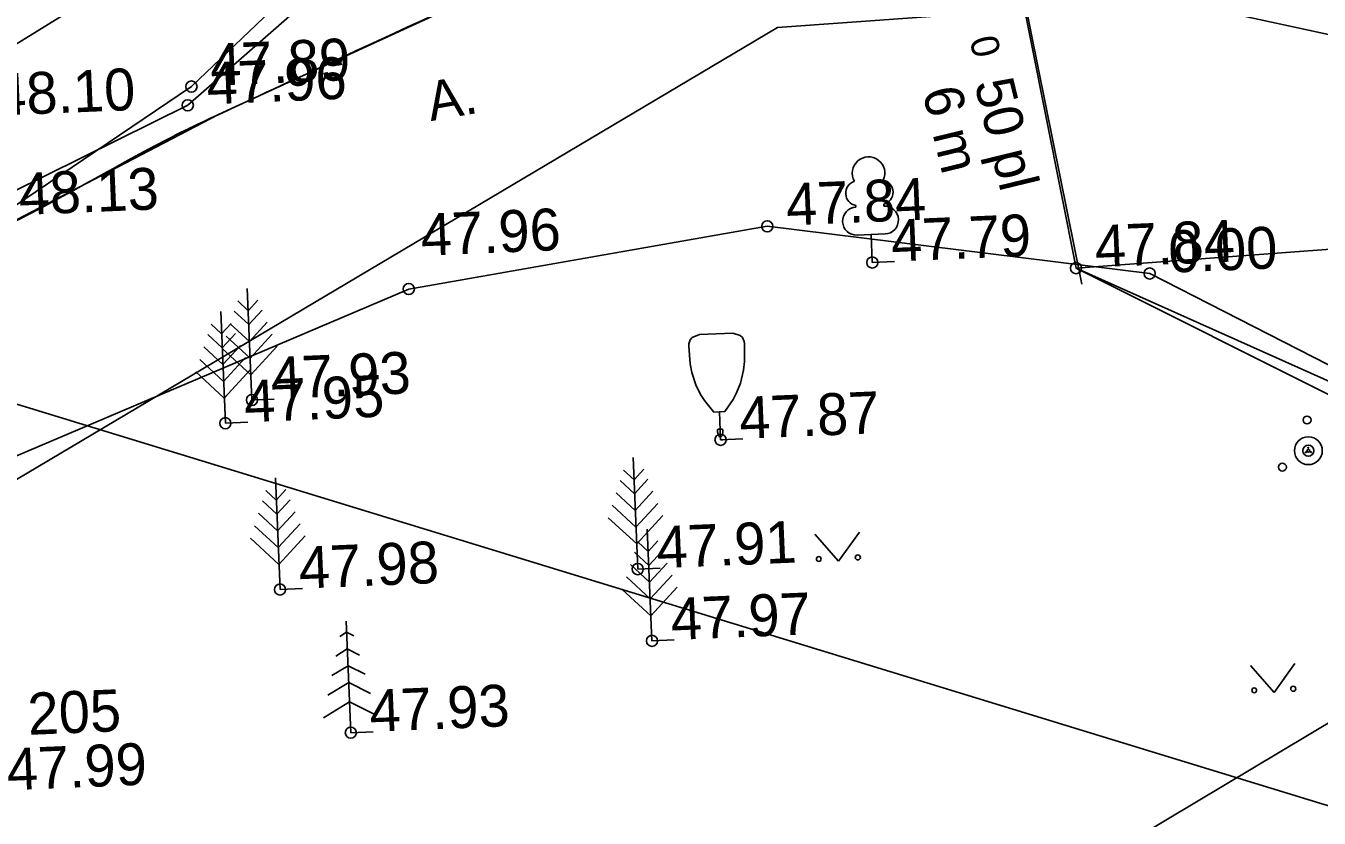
# Model space of a CAD drawing. Extents: x 641999 to 642085, y 6456465 to 6456594.
# Drawn here: x 642018.16 to 642041.43, y 6456564.63 to 6456578.88 of the extents above; entities that cross this region are included whole.
import ezdxf

# ---------------------------------------------------------------- set-up
doc = ezdxf.new("R2010")
doc.units = 0
for name, color, linetype in [('KQLVIKUD', 7, 'Continuous'), ('Level 10', 7, 'Continuous'), ('Level 11', 7, 'Continuous'), ('Level 12', 7, 'Continuous'), ('Level 15', 7, 'Continuous'), ('Level 19', 7, 'Continuous'), ('Level 21', 7, 'Continuous'), ('Level 22', 7, 'Continuous'), ('Level 23', 7, 'Continuous'), ('Level 29', 7, 'Continuous'), ('Level 30', 7, 'Continuous'), ('Level 31', 7, 'Continuous'), ('Level 4', 7, 'Continuous'), ('Level 40', 7, 'Continuous'), ('Level 42', 7, 'Continuous'), ('Level 49', 7, 'Continuous'), ('Level 5', 7, 'Continuous'), ('Level 50', 7, 'Continuous'), ('Level 53', 7, 'Continuous'), ('Level 54', 7, 'Continuous'), ('Level 6', 7, 'Continuous'), ('Level 63', 7, 'Continuous'), ('Level 7', 7, 'Continuous'), ('Level 9', 7, 'Continuous'), ('PUUDPQQSAD', 7, 'Continuous')]:
    doc.layers.add(name, color=color, linetype=linetype)

# ---------------------------------------------------------------- blocks, each defined once
blk = doc.blocks.new('PUNKT9')
at = {"layer": 'Level 12'}
blk.add_circle((0, 0), 100, dxfattribs=at)
blk = doc.blocks.new('VPQQ12')
at = {"layer": 'PUUDPQQSAD'}
for centre, radius in [((0, 0), 25), ((0, 55), 7.07), ((-48, -27), 7.07), ((48, -27), 7.07)]:
    blk.add_circle(centre, radius, dxfattribs=at)
blk = doc.blocks.new('VLAIP4')
at = {"layer": 'Level 7'}
for p, q in [((-250, 1032), (-250, 1000)), ((250, 1032), (250, 1000)), ((250, 500), (-250, 500)), ((0, 0), (0, 500)), ((400, 0), (0, 0))]:
    blk.add_line(p, q, dxfattribs=at)
for centre, radius, start, end in [((0, 1600), 292, 332.5799, 207.4201), ((-200, 1250), 224, 105.2441, 257.079), ((200, 1250), 224, 282.921, 74.7559), ((-250, 750), 250, 90, 270), ((250, 750), 250, 270, 90)]:
    blk.add_arc(centre, radius, start, end, dxfattribs=at)
blk = doc.blocks.new('VKITP8')
at = {"layer": 'PUUDPQQSAD'}
for p, q in [((-30, 190), (30, 190)), ((-10, 50), (10, 50)), ((0, 0), (0, 50)), ((0, 0), (40, 0))]:
    blk.add_line(p, q, dxfattribs=at)
for points in [[(-10, 50), (-25.84, 71.296), (-32.292, 82.471), (-40, 100), (-46.128, 122.53), (-48.495, 138.13), (-50, 170), (-49.794, 174.158), (-46.834, 181.302), (-42.803, 185.01), (-30, 190)], [(10, 50), (25.84, 71.296), (32.292, 82.471), (40, 100), (46.128, 122.53), (48.495, 138.13), (50, 170), (49.794, 174.158), (46.834, 181.302), (42.803, 185.01), (30, 190)]]:
    blk.add_lwpolyline(points, dxfattribs=at)
blk = doc.blocks.new('VMAND6')
at = {"layer": 'Level 7'}
for p, q in [((0, 0), (0, 2000)), ((0, 1600), (-181.08, 1781.08)), ((0, 1600), (181.08, 1781.08)), ((0, 1350), (-248.65, 1598.65)), ((0, 1350), (248.65, 1598.65)), ((0, 750), (-410.81, 1160.81)), ((0, 1050), (-329.73, 1379.73)), ((0, 1050), (329.73, 1379.73)), ((0, 750), (410.81, 1160.81)), ((0, 450), (-491.89, 941.89)), ((0, 450), (491.89, 941.89)), ((400, 0), (0, 0))]:
    blk.add_line(p, q, dxfattribs=at)
blk = doc.blocks.new('VKUUS6')
at = {"layer": 'Level 7'}
for p, q in [((0, 0), (0, 2000)), ((0, 1800), (-125.94, 1730.03)), ((0, 1800), (125.94, 1730.03)), ((0, 1500), (-211.95, 1382.25)), ((0, 1500), (211.95, 1382.25)), ((0, 1200), (-297.95, 1034.47)), ((0, 1200), (297.95, 1034.47)), ((0, 900), (-383.96, 686.69)), ((0, 900), (383.96, 686.69)), ((0, 550), (-475.29, 285.95)), ((0, 550), (475.29, 285.95)), ((400, 0), (0, 0))]:
    blk.add_line(p, q, dxfattribs=at)
blk = doc.blocks.new('VMUR11')
at = {"layer": 'Level 15'}
for p, q in [((-403, 505), (0, 0)), ((0, 0), (397, 505))]:
    blk.add_line(p, q, dxfattribs=at)
for centre, radius in [((-353, 55), 42.8), ((347, 55), 45.2)]:
    blk.add_circle(centre, radius, dxfattribs=at)
blk = doc.blocks.new('PUNK11')
at = {"layer": 'KQLVIKUD'}
blk.add_circle((0, 0), 100, dxfattribs=at)
blk = doc.blocks.new('VPQQ14')
at = {"layer": 'Level 21'}
for centre, radius in [((0, 550), 70.7), ((0, 0), 250), ((-476, -275), 70.7), ((476, -275), 70.7)]:
    blk.add_circle(centre, radius, dxfattribs=at)
blk = doc.blocks.new('VLAI10')
at = {"layer": 'Level 21'}
for p, q in [((-250, 1032), (-250, 1000)), ((250, 1032), (250, 1000)), ((250, 500), (-250, 500)), ((0, 0), (0, 500)), ((400, 0), (0, 0))]:
    blk.add_line(p, q, dxfattribs=at)
for centre, radius, start, end in [((0, 1600), 292, 332.5799, 207.4201), ((-200, 1250), 224, 105.2441, 257.079), ((200, 1250), 224, 282.921, 74.7559), ((-250, 750), 250, 90, 270), ((250, 750), 250, 270, 90)]:
    blk.add_arc(centre, radius, start, end, dxfattribs=at)
blk = doc.blocks.new('VKIT11')
at = {"layer": 'Level 21'}
for p, q in [((-300, 1900), (300, 1900)), ((-100, 500), (100, 500)), ((0, 0), (0, 500)), ((0, 0), (400, 0))]:
    blk.add_line(p, q, dxfattribs=at)
for points in [[(-100, 500), (-258.4, 712.96), (-322.92, 824.71), (-400, 1000), (-461.28, 1225.3), (-484.95, 1381.3), (-500, 1700), (-497.94, 1741.58), (-468.34, 1813.02), (-428.03, 1850.1), (-300, 1900)], [(100, 500), (258.4, 712.96), (322.92, 824.71), (400, 1000), (461.28, 1225.3), (484.95, 1381.3), (500, 1700), (497.94, 1741.58), (468.34, 1813.02), (428.03, 1850.1), (300, 1900)]]:
    blk.add_lwpolyline(points, dxfattribs=at)
blk = doc.blocks.new('VMAND9')
at = {"layer": 'Level 21'}
for p, q in [((0, 0), (0, 2000)), ((0, 1600), (-181.08, 1781.08)), ((0, 1600), (181.08, 1781.08)), ((0, 1350), (-248.65, 1598.65)), ((0, 1350), (248.65, 1598.65)), ((0, 750), (-410.81, 1160.81)), ((0, 1050), (-329.73, 1379.73)), ((0, 1050), (329.73, 1379.73)), ((0, 750), (410.81, 1160.81)), ((0, 450), (-491.89, 941.89)), ((0, 450), (491.89, 941.89)), ((400, 0), (0, 0))]:
    blk.add_line(p, q, dxfattribs=at)
blk = doc.blocks.new('VKUUS9')
at = {"layer": 'Level 21'}
for p, q in [((0, 0), (0, 2000)), ((0, 1800), (-125.94, 1730.03)), ((0, 1800), (125.94, 1730.03)), ((0, 1500), (-211.94, 1382.25)), ((0, 1500), (211.95, 1382.25)), ((0, 1200), (-297.95, 1034.47)), ((0, 1200), (297.95, 1034.47)), ((0, 900), (-383.96, 686.69)), ((0, 900), (383.96, 686.69)), ((0, 550), (-475.29, 285.95)), ((0, 550), (475.29, 285.95)), ((400, 0), (0, 0))]:
    blk.add_line(p, q, dxfattribs=at)
blk = doc.blocks.new('VMUR15')
at = {"layer": 'Level 31'}
for p, q in [((-403, 505), (0, 0)), ((0, 0), (397, 505))]:
    blk.add_line(p, q, dxfattribs=at)
for centre, radius in [((-353, 55), 42.8), ((347, 55), 45.2)]:
    blk.add_circle(centre, radius, dxfattribs=at)

msp = doc.modelspace()

# ---------------------------------------------------------------- linework, layer by layer
at = {"layer": 'Level 10'}
msp.add_line((642036.022, 6456579.875), (642037.166, 6456574.237), dxfattribs=at)
for points in [[(642012.7, 6456572.93), (642017.692, 6456575.463), (642021.139, 6456577.788), (642025.173, 6456581.639), (642030.29, 6456587.008)], [(642030.29, 6456587.008), (642033.493, 6456583.838), (642035.982, 6456579.949), (642037.06, 6456574.522), (642041.968, 6456572.328), (642045.692, 6456569.158), (642050.383, 6456567.564)], [(642034.946, 6456583.408), (642021.628, 6456577.286), (642017.006, 6456574.882), (642015.954, 6456574.457), (642015.356, 6456574.328), (642014.751, 6456574.337), (642014.225, 6456574.54), (642012.541, 6456575.763), (642012.348, 6456575.859), (642011.917, 6456575.841), (642010.687, 6456575.53), (642006.848, 6456574.213), (642003.042, 6456572.79), (642001.811, 6456572.188), (642001.243, 6456571.822), (642000.216, 6456570.81), (642000.131, 6456570.726)]]:
    msp.add_lwpolyline(points, dxfattribs=at)
at = {"layer": 'Level 11'}
msp.add_lwpolyline([(642018.438, 6456552.462), (642032.039, 6456560.632), (642043.314, 6456567.365)], dxfattribs=at)
at = {"layer": 'Level 12'}
for p, q in [((642021.073, 6456577.452), (642021.073, 6456577.452)), ((642021.073, 6456577.452), (642021.073, 6456577.452)), ((642021.073, 6456577.452), (642021.073, 6456577.452)), ((642031.502, 6456575.275), (642031.502, 6456575.275)), ((642031.502, 6456575.275), (642031.502, 6456575.275)), ((642031.502, 6456575.275), (642031.502, 6456575.275)), ((642038.385, 6456574.426), (642038.385, 6456574.426)), ((642038.385, 6456574.426), (642038.385, 6456574.426)), ((642038.385, 6456574.426), (642038.385, 6456574.426)), ((642025.05, 6456574.147), (642025.05, 6456574.147)), ((642025.05, 6456574.147), (642025.05, 6456574.147)), ((642025.05, 6456574.147), (642025.05, 6456574.147))]:
    msp.add_line(p, q, dxfattribs=at)
for points in [[(642011.826, 6456575.725), (642012.595, 6456573.843), (642013.458, 6456573.691), (642021.073, 6456577.452), (642024.645, 6456580.583), (642030.583, 6456586.448)], [(642043.737, 6456571.692), (642038.385, 6456574.426), (642031.502, 6456575.275), (642025.05, 6456574.147), (642013.695, 6456569.321), (642018.431, 6456552.457), (642019.12, 6456550.533), (642024.436, 6456531.014), (642029.078, 6456514.089), (642032.386, 6456502.028), (642035.672, 6456491.16)]]:
    msp.add_lwpolyline(points, dxfattribs=at)
at = {"layer": 'Level 21'}
for p, q in [((642033.392, 6456574.624), (642033.392, 6456574.624)), ((642033.392, 6456574.624), (642033.392, 6456574.624)), ((642033.392, 6456574.624), (642033.392, 6456574.624)), ((642022.227, 6456572.151), (642022.227, 6456572.151)), ((642022.227, 6456572.151), (642022.227, 6456572.151)), ((642022.227, 6456572.151), (642022.227, 6456572.151)), ((642021.749, 6456571.733), (642021.749, 6456571.733)), ((642021.749, 6456571.733), (642021.749, 6456571.733)), ((642021.749, 6456571.733), (642021.749, 6456571.733)), ((642030.661, 6456571.435), (642030.661, 6456571.435)), ((642030.661, 6456571.435), (642030.661, 6456571.435)), ((642030.661, 6456571.435), (642030.661, 6456571.435)), ((642041.241, 6456571.239), (642041.241, 6456571.239)), ((642041.241, 6456571.239), (642041.241, 6456571.239)), ((642041.241, 6456571.239), (642041.241, 6456571.239)), ((642029.171, 6456569.109), (642029.171, 6456569.109)), ((642029.171, 6456569.109), (642029.171, 6456569.109)), ((642029.171, 6456569.109), (642029.171, 6456569.109)), ((642022.733, 6456568.742), (642022.733, 6456568.742)), ((642022.733, 6456568.742), (642022.733, 6456568.742)), ((642022.733, 6456568.742), (642022.733, 6456568.742)), ((642029.427, 6456567.819), (642029.427, 6456567.819)), ((642029.427, 6456567.819), (642029.427, 6456567.819)), ((642029.427, 6456567.819), (642029.427, 6456567.819)), ((642024.007, 6456566.167), (642024.007, 6456566.167)), ((642024.007, 6456566.167), (642024.007, 6456566.167)), ((642024.007, 6456566.167), (642024.007, 6456566.167))]:
    msp.add_line(p, q, dxfattribs=at)
at = {"layer": 'Level 22'}
msp.add_lwpolyline([(642018.438, 6456552.462), (642032.039, 6456560.632), (642043.314, 6456567.365)], dxfattribs=at)
at = {"layer": 'Level 30'}
for p, q in [((642021.073, 6456577.452), (642021.073, 6456577.452)), ((642021.073, 6456577.452), (642021.073, 6456577.452)), ((642021.073, 6456577.452), (642021.073, 6456577.452)), ((642031.502, 6456575.275), (642031.502, 6456575.275)), ((642031.502, 6456575.275), (642031.502, 6456575.275)), ((642031.502, 6456575.275), (642031.502, 6456575.275)), ((642038.385, 6456574.426), (642038.385, 6456574.426)), ((642038.385, 6456574.426), (642038.385, 6456574.426)), ((642038.385, 6456574.426), (642038.385, 6456574.426)), ((642025.05, 6456574.147), (642025.05, 6456574.147)), ((642025.05, 6456574.147), (642025.05, 6456574.147)), ((642025.05, 6456574.147), (642025.05, 6456574.147))]:
    msp.add_line(p, q, dxfattribs=at)
for points in [[(642011.826, 6456575.725), (642012.595, 6456573.843), (642013.458, 6456573.691), (642021.073, 6456577.452), (642024.645, 6456580.583), (642030.583, 6456586.448)], [(642043.737, 6456571.692), (642038.385, 6456574.426), (642031.502, 6456575.275), (642025.05, 6456574.147), (642013.695, 6456569.321), (642018.431, 6456552.457), (642019.12, 6456550.533), (642024.436, 6456531.014), (642029.078, 6456514.089), (642032.386, 6456502.028), (642035.672, 6456491.16)]]:
    msp.add_lwpolyline(points, dxfattribs=at)
at = {"layer": 'Level 40'}
for points in [[(642035.402, 6456592.392), (642029.227, 6456585.496), (642012.882, 6456575.408), (642006.619, 6456588.805), (642004.661, 6456591.106)], [(642035.402, 6456592.392), (642029.227, 6456585.496), (642012.882, 6456575.408), (642006.619, 6456588.805)]]:
    msp.add_lwpolyline(points, dxfattribs=at)
msp.add_lwpolyline([(642013.992, 6456568.354), (642014.601, 6456568.711), (642031.688, 6456578.85), (642055.343, 6456580.554), (642075.011, 6456577.968), (642053.453, 6456502.897), (642045.745, 6456467.864), (642040.35, 6456475.906)], close=True, dxfattribs=at)
at = {"layer": 'Level 42'}
msp.add_open_spline([(642034.748, 6456583.374), (642022.218, 6456577.537), (642020.94, 6456577.031), (642018.239, 6456575.445), (642015.413, 6456574.137), (642014.271, 6456574.429), (642012.988, 6456575.395), (642012.577, 6456575.774), (642011.942, 6456576.088), (642002.151, 6456572.506), (642001.508, 6456572.095), (642000.234, 6456570.856), (642000.13, 6456570.754)], degree=3, dxfattribs=at)
at = {"layer": 'Level 49'}
msp.add_line((642031.688, 6456578.85), (642031.688, 6456578.85), dxfattribs=at)
msp.add_line((642031.688, 6456578.85), (642031.688, 6456578.85), dxfattribs=at)
at = {"layer": 'Level 50'}
for p, q in [((642054.758, 6456575.852), (642035.982, 6456579.949)), ((642054.758, 6456575.852), (642037.06, 6456574.522)), ((642050.444, 6456567.82), (642037.06, 6456574.522))]:
    msp.add_line(p, q, dxfattribs=at)
msp.add_lwpolyline([(642013.207, 6456573.54), (642071.677, 6456555.647)], dxfattribs=at)
at = {"layer": 'Level 53'}
for points in [[(642035.402, 6456592.392), (642029.227, 6456585.496), (642012.882, 6456575.408), (642006.619, 6456588.805)], [(642080.391, 6456577.26), (642055.343, 6456580.554), (642031.688, 6456578.85), (642014.601, 6456568.711), (642012.882, 6456575.408), (642029.227, 6456585.496), (642035.402, 6456592.392)]]:
    msp.add_lwpolyline(points, dxfattribs=at)
at = {"layer": 'Level 54'}
msp.add_line((642031.688, 6456578.85), (642031.688, 6456578.85), dxfattribs=at)
at = {"layer": 'Level 6'}
for p, q in [((642021.139, 6456577.788), (642021.139, 6456577.788)), ((642037.06, 6456574.522), (642037.06, 6456574.522))]:
    msp.add_line(p, q, dxfattribs=at)
at = {"layer": 'Level 7'}
for p, q in [((642033.392, 6456574.624), (642033.392, 6456574.624)), ((642033.392, 6456574.624), (642033.392, 6456574.624)), ((642033.392, 6456574.624), (642033.392, 6456574.624)), ((642022.227, 6456572.151), (642022.227, 6456572.151)), ((642022.227, 6456572.151), (642022.227, 6456572.151)), ((642022.227, 6456572.151), (642022.227, 6456572.151)), ((642021.749, 6456571.733), (642021.749, 6456571.733)), ((642021.749, 6456571.733), (642021.749, 6456571.733)), ((642021.749, 6456571.733), (642021.749, 6456571.733)), ((642030.661, 6456571.435), (642030.661, 6456571.435)), ((642030.661, 6456571.435), (642030.661, 6456571.435)), ((642030.661, 6456571.435), (642030.661, 6456571.435)), ((642041.241, 6456571.239), (642041.241, 6456571.239)), ((642041.241, 6456571.239), (642041.241, 6456571.239)), ((642041.241, 6456571.239), (642041.241, 6456571.239)), ((642029.171, 6456569.109), (642029.171, 6456569.109)), ((642029.171, 6456569.109), (642029.171, 6456569.109)), ((642029.171, 6456569.109), (642029.171, 6456569.109)), ((642022.733, 6456568.742), (642022.733, 6456568.742)), ((642022.733, 6456568.742), (642022.733, 6456568.742)), ((642022.733, 6456568.742), (642022.733, 6456568.742)), ((642029.427, 6456567.819), (642029.427, 6456567.819)), ((642029.427, 6456567.819), (642029.427, 6456567.819)), ((642029.427, 6456567.819), (642029.427, 6456567.819)), ((642024.007, 6456566.167), (642024.007, 6456566.167)), ((642024.007, 6456566.167), (642024.007, 6456566.167)), ((642024.007, 6456566.167), (642024.007, 6456566.167))]:
    msp.add_line(p, q, dxfattribs=at)

# ---------------------------------------------------------------- block references
at = {"layer": 'Level 12', "xscale": 0.0010049292246302984, "yscale": 0.0010049292246302982, "rotation": 2.395773754129564}
for p in [(642021.073, 6456577.452), (642031.502, 6456575.275), (642033.392, 6456574.624), (642038.385, 6456574.426), (642025.05, 6456574.147), (642022.227, 6456572.151), (642021.749, 6456571.733), (642030.661, 6456571.435), (642041.241, 6456571.239), (642029.171, 6456569.109), (642022.733, 6456568.742), (642029.427, 6456567.819), (642024.007, 6456566.167)]:
    msp.add_blockref('PUNKT9', p, dxfattribs=at)
at = {"layer": 'Level 15', "xscale": 0.0010049292246302984, "yscale": 0.0010049292246302982, "rotation": 2.395773754129564}
for p in [(642032.786, 6456569.25), (642040.623, 6456566.888)]:
    msp.add_blockref('VMUR11', p, dxfattribs=at)
at = {"layer": 'Level 21', "xscale": 0.0010049292246302984, "yscale": 0.0010049292246302982, "rotation": 2.395773754129564}
for name, p in [('VLAI10', (642033.392, 6456574.624)), ('VMAND9', (642022.227, 6456572.151)), ('VMAND9', (642021.749, 6456571.733)), ('VKIT11', (642030.661, 6456571.435)), ('VPQQ14', (642041.241, 6456571.239)), ('VMAND9', (642029.171, 6456569.109)), ('VMAND9', (642022.733, 6456568.742)), ('VMAND9', (642029.427, 6456567.819)), ('VKUUS9', (642024.007, 6456566.167))]:
    msp.add_blockref(name, p, dxfattribs=at)
at = {"layer": 'Level 31', "xscale": 0.0010049292246302984, "yscale": 0.0010049292246302982, "rotation": 2.395773754129564}
for p in [(642032.786, 6456569.25), (642040.623, 6456566.888)]:
    msp.add_blockref('VMUR15', p, dxfattribs=at)
at = {"layer": 'Level 7', "xscale": 0.0010049292246302984, "yscale": 0.0010049292246302982, "rotation": 2.395773754129564}
for name, p in [('VLAIP4', (642033.392, 6456574.624)), ('VMAND6', (642022.227, 6456572.151)), ('VMAND6', (642021.749, 6456571.733)), ('VKITP8', (642030.661, 6456571.435)), ('VPQQ12', (642041.241, 6456571.239)), ('VMAND6', (642029.171, 6456569.109)), ('VMAND6', (642022.733, 6456568.742)), ('VMAND6', (642029.427, 6456567.819)), ('VKUUS6', (642024.007, 6456566.167))]:
    msp.add_blockref(name, p, dxfattribs=at)
at = {"layer": 'Level 9', "xscale": 0.0010049292246302984, "yscale": 0.0010049292246302982, "rotation": 2.395773754129564}
for p in [(642021.139, 6456577.788), (642021.073, 6456577.452), (642031.502, 6456575.275), (642033.392, 6456574.624), (642037.06, 6456574.522), (642038.385, 6456574.426), (642025.05, 6456574.147), (642022.227, 6456572.151), (642021.749, 6456571.733), (642030.661, 6456571.435), (642041.241, 6456571.239), (642029.171, 6456569.109), (642022.733, 6456568.742), (642029.427, 6456567.819), (642024.007, 6456566.167)]:
    msp.add_blockref('PUNK11', p, dxfattribs=at)

# ---------------------------------------------------------------- texts
at = {"layer": 'Level 19'}
msp.add_text('A.', height=0.7035, rotation=9.9155, dxfattribs=at).set_placement((642025.446, 6456577.166))
at = {"layer": 'Level 23'}
for s, p in [('47.96', (642025.279, 6456574.744)), ('47.98', (642023.085, 6456568.756))]:
    msp.add_text(s, height=0.7537, rotation=2.3958, dxfattribs=at).set_placement(p)
at = {"layer": 'Level 29'}
msp.add_text('A.', height=0.7035, rotation=9.9155, dxfattribs=at).set_placement((642025.446, 6456577.166))
at = {"layer": 'Level 4'}
for s, p in [('205', (642018.205, 6456566.127)), ('47.99', (642017.829, 6456565.129))]:
    msp.add_text(s, height=0.7537, rotation=2.3958, dxfattribs=at).set_placement(p)
at = {"layer": 'Level 5'}
for s, p in [('47.96', (642025.279, 6456574.744)), ('47.98', (642023.085, 6456568.756))]:
    msp.add_text(s, height=0.7537, rotation=2.3958, dxfattribs=at).set_placement(p)
at = {"layer": 'Level 50'}
for s, height, p in [('0', 0.502, (642035.139, 6456578.635)), ('50 pl', 0.7035, (642035.227, 6456577.85)), ('6 m', 0.7035, (642034.29, 6456577.704))]:
    msp.add_text(s, height=height, rotation=283.6457, dxfattribs=at).set_placement(p)
at = {"layer": 'Level 63'}
for s, p in [('47.89', (642021.49, 6456577.802)), ('47.96', (642021.425, 6456577.467)), ('47.96', (642021.425, 6456577.467)), ('48.10', (642017.621, 6456577.264)), ('48.10', (642017.621, 6456577.264)), ('48.13', (642018.043, 6456575.477)), ('47.84', (642031.854, 6456575.29)), ('47.84', (642031.854, 6456575.29)), ('47.79', (642033.744, 6456574.639)), ('47.79', (642033.744, 6456574.639)), ('47.84', (642037.411, 6456574.537)), ('0.00', (642038.737, 6456574.44)), ('0.00', (642038.737, 6456574.44)), ('47.93', (642022.578, 6456572.166)), ('47.93', (642022.578, 6456572.166)), ('47.95', (642022.101, 6456571.748)), ('47.95', (642022.101, 6456571.748)), ('47.87', (642031.013, 6456571.45)), ('47.87', (642031.013, 6456571.45)), ('47.91', (642029.523, 6456569.123)), ('47.91', (642029.523, 6456569.123)), ('47.97', (642029.779, 6456567.833)), ('47.97', (642029.779, 6456567.833)), ('47.93', (642024.358, 6456566.181)), ('47.93', (642024.358, 6456566.181))]:
    msp.add_text(s, height=0.7537, rotation=2.3958, dxfattribs=at).set_placement(p)

doc.saveas('drawing.dxf')
